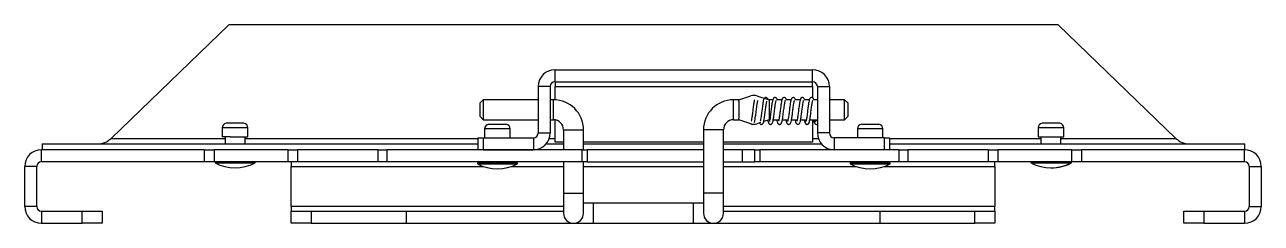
# Model space of a CAD drawing. Extents: x 16.7 to 113.1, y 4.5 to 84.5.
# Drawn here: x 50.09 to 57.82, y 60.68 to 61.92 of the extents above; entities that cross this region are included whole.
import ezdxf

# ---------------------------------------------------------------- set-up
doc = ezdxf.new("R2010")
doc.units = 0
doc.header["$MEASUREMENT"] = 0
doc.layers.add('OBJECT', color=7, linetype='CONTINUOUS')

msp = doc.modelspace()

# ---------------------------------------------------------------- linework, layer by layer
at = {"layer": 'OBJECT'}
for p, q in [((51.3674, 61.9238), (50.6315, 61.213)), ((56.552, 61.9238), (51.3674, 61.9238)), ((57.2879, 61.213), (56.552, 61.9238)), ((53.4066, 61.5674), (53.4066, 61.6424)), ((53.4066, 61.6424), (55.0166, 61.6424)), ((55.0166, 61.5674), (55.0166, 61.6424)), ((53.3766, 61.5374), (53.3016, 61.5374)), ((53.3016, 61.5374), (53.3016, 61.2469)), ((53.3766, 61.5374), (53.3766, 61.2469)), ((53.4066, 61.5674), (55.0166, 61.5674)), ((53.4066, 61.5674), (53.4066, 61.5374)), ((53.4066, 61.5374), (55.0166, 61.5374)), ((53.4066, 61.4541), (53.4066, 61.5374)), ((55.0166, 61.5374), (55.0166, 61.5674)), ((55.0166, 61.5374), (55.0166, 61.4668)), ((55.0466, 61.5374), (55.1216, 61.5374)), ((55.0466, 61.5374), (55.0466, 61.2469)), ((55.1216, 61.5374), (55.1216, 61.2469)), ((52.9577, 61.4544), (52.9377, 61.4344)), ((53.3016, 61.4544), (52.9577, 61.4544)), ((52.9577, 61.4544), (52.9577, 61.3919)), ((53.3972, 61.4544), (53.3766, 61.4544)), ((53.3972, 61.3919), (53.3972, 61.4544)), ((54.5547, 61.4544), (54.5222, 61.4544)), ((54.5222, 61.3919), (54.5222, 61.4544)), ((54.5547, 61.4544), (54.6314, 61.479)), ((54.5547, 61.4453), (54.5547, 61.4544)), ((54.6681, 61.479), (54.7447, 61.4544)), ((54.7678, 61.4544), (54.7447, 61.4544)), ((54.7447, 61.4544), (54.7447, 61.4453)), ((54.8252, 61.4544), (54.7928, 61.4544)), ((54.8828, 61.4544), (54.8499, 61.4544)), ((54.9394, 61.4544), (54.9071, 61.4544)), ((54.9964, 61.4544), (54.9642, 61.4544)), ((55.0466, 61.4544), (55.0214, 61.4544)), ((55.2172, 61.4544), (55.1216, 61.4544)), ((55.2372, 61.4344), (55.2172, 61.4544)), ((55.2172, 61.3919), (55.2172, 61.4544)), ((52.9377, 61.3919), (52.9377, 61.4344)), ((52.9377, 61.3494), (52.9377, 61.3919)), ((52.9577, 61.3919), (52.9577, 61.3294)), ((53.3972, 61.3294), (53.3972, 61.3919)), ((54.5222, 61.3294), (54.5222, 61.3919)), ((54.5547, 61.4453), (54.5547, 61.3385)), ((54.7447, 61.4453), (54.7447, 61.3385)), ((55.2172, 61.3294), (55.2172, 61.3919)), ((55.2372, 61.4344), (55.2372, 61.3919)), ((55.2372, 61.3919), (55.2372, 61.3494)), ((51.4614, 61.3075), (51.3514, 61.3075)), ((52.9377, 61.3494), (52.9577, 61.3294)), ((52.9577, 61.3294), (53.3016, 61.3294)), ((52.9916, 61.3014), (53.1016, 61.3014)), ((53.3766, 61.3294), (53.3972, 61.3294)), ((53.4066, 61.1899), (53.4066, 61.3287)), ((54.5222, 61.3294), (54.5563, 61.3294)), ((54.5547, 61.3299), (54.5547, 61.3385)), ((54.631, 61.3049), (54.5547, 61.3299)), ((54.6905, 61.3121), (54.6684, 61.3049)), ((54.7447, 61.3299), (54.7116, 61.319)), ((54.7447, 61.3385), (54.7447, 61.3299)), ((54.771, 61.3294), (54.806, 61.3294)), ((54.828, 61.3294), (54.8631, 61.3294)), ((54.8852, 61.3294), (54.9202, 61.3294)), ((54.9422, 61.3294), (54.9774, 61.3294)), ((54.9996, 61.3294), (55.0466, 61.3294)), ((55.0166, 61.3294), (55.0166, 61.1899)), ((55.1216, 61.3294), (55.2172, 61.3294)), ((55.2172, 61.3294), (55.2372, 61.3494)), ((55.3216, 61.3014), (55.4315, 61.3014)), ((56.5617, 61.3075), (56.4517, 61.3075)), ((51.3264, 61.278), (51.3264, 61.223)), ((51.3759, 61.278), (51.3264, 61.278)), ((51.3759, 61.223), (51.3264, 61.223)), ((51.3439, 61.223), (51.3439, 61.1779)), ((51.4864, 61.278), (51.3759, 61.278)), ((51.3759, 61.223), (51.4864, 61.223)), ((51.4689, 61.1779), (51.4689, 61.223)), ((51.4864, 61.223), (51.4864, 61.278)), ((52.9666, 61.2719), (52.9666, 61.2169)), ((52.971, 61.2719), (52.9666, 61.2719)), ((53.1266, 61.2719), (52.971, 61.2719)), ((53.1266, 61.2169), (53.1266, 61.2719)), ((53.3016, 61.2469), (53.3766, 61.2469)), ((53.4597, 61.2669), (53.4597, 61.1419)), ((53.4597, 61.2669), (53.5222, 61.2669)), ((53.5222, 61.2669), (53.5847, 61.2669)), ((53.5847, 61.1419), (53.5847, 61.2669)), ((54.3347, 61.2669), (54.3347, 60.8694)), ((54.3972, 61.2669), (54.3347, 61.2669)), ((54.4597, 61.2669), (54.3972, 61.2669)), ((54.4597, 60.8694), (54.4597, 61.2669)), ((55.1216, 61.2469), (55.0466, 61.2469)), ((55.2966, 61.2719), (55.2966, 61.2169)), ((55.4566, 61.2719), (55.2966, 61.2719)), ((55.4566, 61.2169), (55.4566, 61.2719)), ((56.4267, 61.278), (56.4267, 61.223)), ((56.4761, 61.278), (56.4267, 61.278)), ((56.4267, 61.223), (56.4761, 61.223)), ((56.4442, 61.223), (56.4442, 61.1779)), ((56.5867, 61.278), (56.4761, 61.278)), ((56.4761, 61.223), (56.5867, 61.223)), ((56.5692, 61.1779), (56.5692, 61.223)), ((56.5867, 61.223), (56.5867, 61.278)), ((50.1997, 61.1779), (50.1997, 61.1419)), ((50.1997, 61.1779), (52.9266, 61.1779)), ((50.6315, 61.213), (51.3439, 61.213)), ((51.4689, 61.213), (52.9266, 61.213)), ((52.9266, 61.1419), (52.9266, 61.2169)), ((52.9266, 61.2169), (52.9566, 61.2169)), ((52.9566, 61.2169), (52.9566, 61.1419)), ((52.9566, 61.2169), (53.2716, 61.2169)), ((53.2716, 61.2169), (53.2716, 61.1419)), ((53.3507, 61.1779), (53.4597, 61.1779)), ((53.3709, 61.213), (53.4066, 61.213)), ((53.4597, 61.1899), (53.4066, 61.1899)), ((54.3347, 61.1899), (53.5847, 61.1899)), ((53.5847, 61.1779), (54.3347, 61.1779)), ((55.0166, 61.1899), (54.4597, 61.1899)), ((54.4597, 61.1779), (55.0724, 61.1779)), ((55.0166, 61.213), (55.0522, 61.213)), ((55.1516, 61.2169), (55.1516, 61.1419)), ((55.4666, 61.2169), (55.1516, 61.2169)), ((55.4666, 61.1419), (55.4666, 61.2169)), ((55.4666, 61.2169), (55.4966, 61.2169)), ((55.4966, 61.2169), (55.4966, 61.1419)), ((55.4966, 61.213), (56.4442, 61.213)), ((55.4966, 61.1779), (57.7197, 61.1779)), ((56.5692, 61.213), (57.2879, 61.213)), ((57.7197, 61.1419), (57.7197, 61.1779)), ((50.1966, 61.067), (50.1966, 61.1419)), ((51.216, 61.1419), (50.1966, 61.1419)), ((51.216, 61.067), (50.1966, 61.067)), ((51.216, 61.067), (51.216, 61.1419)), ((51.216, 61.1419), (51.2757, 61.1419)), ((51.2757, 61.067), (51.216, 61.067)), ((51.2757, 61.1419), (51.2757, 61.067)), ((51.7379, 61.1419), (51.2757, 61.1419)), ((51.7379, 61.067), (51.2757, 61.067)), ((51.2814, 61.067), (51.2814, 61.0594)), ((51.5314, 61.0594), (51.5314, 61.067)), ((51.7379, 61.067), (51.7379, 61.1419)), ((51.7379, 61.1419), (51.7958, 61.1419)), ((51.7958, 61.067), (51.7379, 61.067)), ((51.7566, 61.067), (51.7566, 61.037)), ((51.7958, 61.1419), (51.7958, 61.067)), ((52.3005, 61.1419), (51.7958, 61.1419)), ((52.3005, 61.067), (51.7958, 61.067)), ((52.3005, 61.067), (52.3005, 61.1419)), ((52.3005, 61.1419), (52.3556, 61.1419)), ((52.3556, 61.067), (52.3005, 61.067)), ((52.3556, 61.1419), (52.3556, 61.067)), ((53.5766, 61.1419), (52.3556, 61.1419)), ((53.5766, 61.067), (52.3556, 61.067)), ((52.9566, 61.1419), (53.2716, 61.1419)), ((52.9841, 61.067), (52.9841, 61.0609)), ((53.1091, 61.0609), (53.1091, 61.067)), ((53.4597, 61.067), (53.4597, 60.8694)), ((53.5766, 61.067), (53.5766, 61.1419)), ((53.5766, 61.1419), (53.6066, 61.1419)), ((53.6066, 61.067), (53.5766, 61.067)), ((53.5847, 60.8694), (53.5847, 61.067)), ((53.6066, 61.1419), (53.6066, 61.067)), ((54.3347, 61.1419), (53.6066, 61.1419)), ((53.6066, 61.067), (54.3347, 61.067)), ((54.5786, 61.1419), (54.4597, 61.1419)), ((54.4597, 61.067), (54.5786, 61.067)), ((54.5786, 61.067), (54.5786, 61.1419)), ((54.6566, 61.1419), (54.5786, 61.1419)), ((54.5786, 61.067), (54.6566, 61.067)), ((54.6566, 61.067), (54.6566, 61.1419)), ((54.6566, 61.1419), (54.6866, 61.1419)), ((54.6866, 61.067), (54.6566, 61.067)), ((54.6866, 61.1419), (54.6866, 61.067)), ((55.5575, 61.1419), (54.6866, 61.1419)), ((55.5575, 61.067), (54.6866, 61.067)), ((55.4666, 61.1419), (55.1516, 61.1419)), ((55.3141, 61.067), (55.3141, 61.0609)), ((55.4391, 61.0609), (55.4391, 61.067)), ((55.5575, 61.067), (55.5575, 61.1419)), ((55.5575, 61.1419), (55.6126, 61.1419)), ((55.6126, 61.067), (55.5575, 61.067)), ((55.6126, 61.1419), (55.6126, 61.067)), ((56.1173, 61.1419), (55.6126, 61.1419)), ((56.1173, 61.067), (55.6126, 61.067)), ((56.1173, 61.067), (56.1173, 61.1419)), ((56.1173, 61.1419), (56.1752, 61.1419)), ((56.1752, 61.067), (56.1173, 61.067)), ((56.1566, 61.037), (56.1566, 61.067)), ((56.1752, 61.1419), (56.1752, 61.067)), ((56.6374, 61.1419), (56.1752, 61.1419)), ((56.6374, 61.067), (56.1752, 61.067)), ((56.3817, 61.067), (56.3817, 61.0594)), ((56.6317, 61.0594), (56.6317, 61.067)), ((56.636, 61.0594), (56.636, 61.067)), ((56.6374, 61.067), (56.6374, 61.1419)), ((56.6374, 61.1419), (56.6971, 61.1419)), ((56.6971, 61.067), (56.6374, 61.067)), ((56.6971, 61.1419), (56.6971, 61.067)), ((57.7166, 61.1419), (56.6971, 61.1419)), ((57.7166, 61.067), (56.6971, 61.067)), ((57.7166, 61.1419), (57.7197, 61.1419)), ((57.7166, 61.067), (57.7166, 61.1419)), ((50.1666, 61.037), (50.0917, 61.037)), ((50.0917, 60.7869), (50.0917, 61.037)), ((50.1666, 60.7869), (50.1666, 61.037)), ((51.2814, 61.0594), (51.3587, 61.0594)), ((51.3587, 61.0594), (51.5314, 61.0594)), ((51.7566, 60.7869), (51.7566, 61.037)), ((51.7566, 61.037), (52.9602, 61.037)), ((52.9216, 61.0609), (52.9216, 61.0533)), ((52.9216, 61.0609), (53.1716, 61.0609)), ((52.9216, 61.0533), (53.1716, 61.0533)), ((53.1329, 61.037), (53.4597, 61.037)), ((53.1716, 61.0533), (53.1716, 61.0609)), ((53.5847, 61.037), (54.3347, 61.037)), ((54.4597, 61.037), (55.2902, 61.037)), ((55.2516, 61.0609), (55.2516, 61.0533)), ((55.2516, 61.0609), (55.5016, 61.0609)), ((55.2516, 61.0533), (55.5016, 61.0533)), ((55.4629, 61.037), (56.1566, 61.037)), ((55.5016, 61.0533), (55.5016, 61.0609)), ((56.1566, 61.037), (56.1566, 60.7869)), ((56.3817, 61.0594), (56.459, 61.0594)), ((56.459, 61.0594), (56.6317, 61.0594)), ((56.6317, 61.0594), (56.636, 61.0594)), ((57.7466, 61.037), (57.8215, 61.037)), ((57.7466, 61.037), (57.7466, 60.7869)), ((57.8215, 61.037), (57.8215, 60.7869)), ((53.4597, 60.8694), (53.4597, 60.7444)), ((53.4597, 60.8694), (53.5222, 60.8694)), ((53.5222, 60.8694), (53.5847, 60.8694)), ((53.5847, 60.7444), (53.5847, 60.8694)), ((54.3347, 60.8694), (54.3347, 60.7444)), ((54.3972, 60.8694), (54.3347, 60.8694)), ((54.4597, 60.8694), (54.3972, 60.8694)), ((54.4597, 60.7444), (54.4597, 60.8694)), ((50.1666, 60.7869), (50.0917, 60.7869)), ((50.1966, 60.7569), (50.1966, 60.682)), ((50.1966, 60.7569), (50.4516, 60.7569)), ((50.4516, 60.682), (50.4516, 60.7569)), ((50.4516, 60.7569), (50.5766, 60.7569)), ((50.5766, 60.7569), (50.5766, 60.682)), ((51.7566, 60.7869), (51.7566, 60.7569)), ((53.4597, 60.7869), (51.7566, 60.7869)), ((51.7566, 60.682), (51.7566, 60.7569)), ((51.7566, 60.7569), (51.8816, 60.7569)), ((51.8816, 60.7569), (51.8816, 60.682)), ((51.8816, 60.7569), (52.4761, 60.7569)), ((52.4761, 60.7569), (52.4761, 60.682)), ((52.4761, 60.7569), (53.4597, 60.7569)), ((53.6472, 60.8069), (53.5847, 60.8069)), ((54.2722, 60.8069), (53.6472, 60.8069)), ((53.6472, 60.6819), (53.6472, 60.8069)), ((54.3347, 60.8069), (54.2722, 60.8069)), ((54.2722, 60.6819), (54.2722, 60.8069)), ((56.1566, 60.7869), (54.4597, 60.7869)), ((54.4597, 60.7569), (55.437, 60.7569)), ((55.437, 60.7569), (55.437, 60.682)), ((55.437, 60.7569), (56.0316, 60.7569)), ((56.0316, 60.682), (56.0316, 60.7569)), ((56.0316, 60.7569), (56.1566, 60.7569)), ((56.1566, 60.7569), (56.1566, 60.7869)), ((56.1566, 60.7569), (56.1566, 60.682)), ((57.3366, 60.682), (57.3366, 60.7569)), ((57.3366, 60.7569), (57.4616, 60.7569)), ((57.4616, 60.7569), (57.4616, 60.682)), ((57.4616, 60.7569), (57.7166, 60.7569)), ((57.7166, 60.7569), (57.7166, 60.682)), ((57.7466, 60.7869), (57.8215, 60.7869)), ((50.1966, 60.682), (50.4516, 60.682)), ((50.5766, 60.682), (50.4516, 60.682)), ((51.8816, 60.682), (51.7566, 60.682)), ((51.8816, 60.682), (52.4761, 60.682)), ((52.4761, 60.682), (53.5187, 60.682)), ((53.5222, 60.6819), (53.6472, 60.6819)), ((53.6472, 60.6819), (54.2722, 60.6819)), ((54.2722, 60.6819), (54.3972, 60.6819)), ((54.4008, 60.682), (55.437, 60.682)), ((55.437, 60.682), (56.0316, 60.682)), ((56.1566, 60.682), (56.0316, 60.682)), ((57.4616, 60.682), (57.3366, 60.682)), ((57.4616, 60.682), (57.7166, 60.682))]:
    msp.add_line(p, q, dxfattribs=at)
for centre, radius, start, end in [((53.4066, 61.5374), 0.105, 90, 180), ((55.0166, 61.5374), 0.105, 0, 90), ((53.4066, 61.5374), 0.03, 90, 180), ((55.0166, 61.5374), 0.03, 0, 90), ((53.3972, 61.2669), 0.1875, 0, 90), ((54.5222, 61.2669), 0.1875, 90, 180), ((54.6497, 61.4219), 0.06, 72.18951, 107.81049), ((51.3564, 61.278), 0.03, 99.59407, 180), ((51.4564, 61.278), 0.03, 0, 80.40593), ((52.9966, 61.2719), 0.03, 99.59407, 180), ((53.0966, 61.2719), 0.03, 0, 80.40593), ((53.3972, 61.2669), 0.0625, 0, 90), ((54.5222, 61.2669), 0.0625, 90, 180), ((54.6391, 61.3115), 0.011, 215.03094, 270.01436), ((54.6497, 61.3619), 0.06, 251.85062, 288.14938), ((55.0391, 61.3115), 0.011, 47.605, 180), ((55.0391, 61.3115), 0.011, 180, 312.395), ((55.3266, 61.2719), 0.03, 99.59407, 180), ((55.4266, 61.2719), 0.03, 0, 80.40593), ((56.4567, 61.278), 0.03, 99.59407, 180), ((56.5567, 61.278), 0.03, 0, 80.40593), ((53.2716, 61.2469), 0.03, 270, 0), ((53.2716, 61.2469), 0.105, 270, 0), ((55.1516, 61.2469), 0.105, 180, 270), ((55.1516, 61.2469), 0.03, 180, 270), ((50.5447, 61.3029), 0.125, 270, 314.00773), ((57.3748, 61.3029), 0.125, 225.99227, 270), ((50.1966, 61.037), 0.1049, 90, 180), ((50.1966, 61.037), 0.03, 90, 180), ((57.7166, 61.037), 0.1049, 0, 90), ((57.7166, 61.037), 0.03, 0, 90), ((51.4064, 61.3007), 0.2717, 242.61209, 297.38791), ((53.0466, 61.2946), 0.2717, 242.61209, 297.38791), ((55.3766, 61.2946), 0.2717, 242.61209, 297.38791), ((56.5067, 61.3007), 0.2717, 242.61209, 297.38791), ((56.511, 61.3007), 0.2717, 269.54926, 297.38791), ((50.1966, 60.7869), 0.1049, 180, 270), ((50.1966, 60.7869), 0.03, 180, 270), ((57.7166, 60.7869), 0.03, 270, 0), ((57.7166, 60.7869), 0.1049, 270, 0), ((53.5222, 60.7444), 0.0625, 180, 270), ((53.5222, 60.7444), 0.0625, 270, 0), ((54.3972, 60.7444), 0.0625, 180, 270), ((54.3972, 60.7444), 0.0625, 270, 0)]:
    msp.add_arc(centre, radius, start, end, dxfattribs=at)
for points, knots in [([(54.6535, 61.4532), (54.6528, 61.4512), (54.6506, 61.4446), (54.6486, 61.4304), (54.646, 61.4129), (54.6441, 61.398), (54.6422, 61.3826), (54.6403, 61.3671), (54.6383, 61.3524), (54.6363, 61.3393), (54.6348, 61.3293), (54.6333, 61.3233), (54.634, 61.3227), (54.6342, 61.3224)], [0, 0, 0, 0, 0.067784, 0.229793, 0.317314, 0.405819, 0.493366, 0.582467, 0.674017, 0.765251, 0.853751, 0.942366, 1, 1, 1, 1]), ([(54.7383, 61.4564), (54.7382, 61.4567), (54.7371, 61.4611), (54.734, 61.4655), (54.7278, 61.4683), (54.7236, 61.4686), (54.7194, 61.4673), (54.7135, 61.4627), (54.7101, 61.4538), (54.7071, 61.44), (54.7044, 61.4216), (54.7016, 61.4015), (54.6995, 61.3836), (54.6973, 61.3661), (54.6947, 61.3475), (54.6921, 61.3309), (54.6903, 61.3219), (54.6889, 61.3194), (54.6895, 61.3198), (54.6895, 61.3199)], [0, 0, 0, 0, 0.006571, 0.093415, 0.118148, 0.144971, 0.172784, 0.199657, 0.288634, 0.374182, 0.486485, 0.554892, 0.628852, 0.700296, 0.765387, 0.870313, 0.952514, 0.996452, 1, 1, 1, 1]), ([(54.796, 61.4544), (54.7957, 61.4554), (54.7945, 61.4602), (54.7922, 61.4643), (54.7862, 61.468), (54.7818, 61.4686), (54.7777, 61.468), (54.774, 61.4658), (54.77, 61.461), (54.7672, 61.4534), (54.7643, 61.4402), (54.7618, 61.4237), (54.7596, 61.408), (54.7575, 61.3913), (54.7556, 61.3747), (54.7535, 61.3589), (54.7514, 61.3447), (54.7496, 61.3332), (54.7481, 61.3252), (54.7467, 61.3205), (54.7465, 61.3198), (54.7464, 61.3195)], [0, 0, 0, 0, 0.021557, 0.097616, 0.130115, 0.146157, 0.161868, 0.191481, 0.220566, 0.296449, 0.404264, 0.47, 0.537884, 0.604194, 0.668292, 0.732883, 0.796735, 0.85755, 0.912038, 0.959869, 1, 1, 1, 1]), ([(54.852, 61.4574), (54.8514, 61.459), (54.8505, 61.4618), (54.8472, 61.4658), (54.8421, 61.4687), (54.8359, 61.4683), (54.8304, 61.4653), (54.8257, 61.4583), (54.8232, 61.4487), (54.8204, 61.4335), (54.8177, 61.4151), (54.8153, 61.397), (54.8135, 61.3815), (54.8115, 61.3656), (54.8095, 61.3509), (54.8076, 61.3388), (54.8059, 61.3277), (54.8037, 61.3203), (54.8037, 61.32), (54.8037, 61.3199)], [0, 0, 0, 0, 0.042873, 0.075248, 0.120194, 0.149978, 0.179542, 0.230392, 0.318102, 0.406491, 0.512335, 0.571848, 0.634039, 0.700831, 0.766991, 0.826981, 0.88024, 0.971739, 1, 1, 1, 1]), ([(54.9104, 61.4544), (54.9102, 61.4549), (54.9091, 61.4594), (54.9065, 61.4642), (54.9001, 61.4684), (54.8943, 61.4685), (54.8885, 61.4662), (54.8816, 61.4572), (54.8795, 61.4446), (54.8757, 61.4215), (54.8727, 61.3993), (54.8704, 61.3792), (54.8684, 61.3634), (54.8663, 61.3487), (54.8645, 61.3368), (54.8629, 61.3281), (54.8617, 61.3226), (54.8606, 61.3197), (54.8608, 61.3198), (54.8609, 61.3198)], [0, 0, 0, 0, 0.011734, 0.091823, 0.139633, 0.167045, 0.19505, 0.245091, 0.379546, 0.476744, 0.5887, 0.648311, 0.712123, 0.777138, 0.836106, 0.888817, 0.937086, 0.98008, 1, 1, 1, 1]), ([(54.9682, 61.4516), (54.9678, 61.4533), (54.9665, 61.4589), (54.964, 61.4634), (54.9587, 61.4677), (54.9534, 61.4688), (54.9496, 61.468), (54.9463, 61.4664), (54.9417, 61.4618), (54.9383, 61.4527), (54.9354, 61.4379), (54.9329, 61.4209), (54.9307, 61.4052), (54.9286, 61.3889), (54.9268, 61.3732), (54.9249, 61.359), (54.9226, 61.3432), (54.9206, 61.3306), (54.9189, 61.3229), (54.9178, 61.3198), (54.918, 61.3199), (54.9181, 61.3199)], [0, 0, 0, 0, 0.0342931, 0.1082371, 0.1386527, 0.1672811, 0.1821815, 0.1981264, 0.2340137, 0.3230581, 0.431304, 0.494341, 0.5620755, 0.625939, 0.6854991, 0.7429558, 0.7971443, 0.8926133, 0.9367413, 0.9789772, 1, 1, 1, 1]), ([(55.0245, 61.4544), (55.0241, 61.456), (55.0232, 61.4595), (55.0206, 61.4636), (55.0166, 61.4671), (55.012, 61.4687), (55.0074, 61.4683), (55.0031, 61.4662), (54.9987, 61.4615), (54.9958, 61.4536), (54.9927, 61.4397), (54.9895, 61.4179), (54.9864, 61.3941), (54.984, 61.3734), (54.9819, 61.3575), (54.9797, 61.343), (54.9779, 61.3315), (54.9763, 61.3241), (54.9751, 61.32), (54.9749, 61.3195), (54.9749, 61.3193)], [0, 0, 0, 0, 0.0356693, 0.0793835, 0.1039297, 0.1311658, 0.1574822, 0.1806361, 0.2194947, 0.2977785, 0.3892117, 0.4933502, 0.6096925, 0.6709737, 0.7364353, 0.8044666, 0.8661422, 0.9201136, 0.9663444, 1, 1, 1, 1]), ([(54.6515, 61.3117), (54.6523, 61.3131), (54.655, 61.3183), (54.6571, 61.3314), (54.6598, 61.3483), (54.6621, 61.3658), (54.6642, 61.3824), (54.6663, 61.4002), (54.6686, 61.4167), (54.6706, 61.4299), (54.6722, 61.4394), (54.6736, 61.4456), (54.6744, 61.4486), (54.6749, 61.4495), (54.6747, 61.4494), (54.6747, 61.4494)], [0, 0, 0, 0, 0.04575, 0.170517, 0.30104, 0.383653, 0.475582, 0.576768, 0.67628, 0.764962, 0.841883, 0.910133, 0.968959, 0.996703, 1, 1, 1, 1]), ([(54.684, 61.31), (54.6851, 61.3075), (54.6868, 61.3037), (54.6929, 61.3006), (54.6974, 61.3004), (54.7013, 61.3013), (54.7083, 61.3062), (54.7108, 61.3149), (54.7142, 61.3302), (54.7167, 61.3474), (54.719, 61.3633), (54.7211, 61.38), (54.723, 61.3966), (54.7251, 61.4123), (54.7271, 61.4261), (54.7289, 61.437), (54.7303, 61.4438), (54.7309, 61.4458), (54.731, 61.4465)], [0, 0, 0, 0, 0.073697, 0.109293, 0.126959, 0.144062, 0.176479, 0.294688, 0.415848, 0.489302, 0.563999, 0.636681, 0.707293, 0.778491, 0.848598, 0.914688, 0.973765, 1, 1, 1, 1]), ([(54.7365, 61.326), (54.7367, 61.325), (54.7378, 61.3184), (54.7398, 61.311), (54.745, 61.3025), (54.7518, 61.3003), (54.7575, 61.3006), (54.765, 61.306), (54.7683, 61.316), (54.7714, 61.3304), (54.7742, 61.3496), (54.777, 61.3703), (54.7791, 61.3882), (54.7813, 61.4054), (54.7839, 61.4234), (54.7862, 61.439), (54.7887, 61.4481), (54.7888, 61.4488), (54.7888, 61.4491)], [0, 0, 0, 0, 0.014984, 0.09778, 0.177798, 0.201043, 0.226056, 0.275153, 0.355118, 0.434735, 0.539851, 0.603464, 0.671331, 0.73592, 0.794364, 0.888, 0.962959, 1, 1, 1, 1]), ([(54.7931, 61.3294), (54.7933, 61.3277), (54.7946, 61.3197), (54.7971, 61.3117), (54.8003, 61.3045), (54.8064, 61.301), (54.8106, 61.3002), (54.8144, 61.3009), (54.8202, 61.3039), (54.8239, 61.3108), (54.8274, 61.3233), (54.8301, 61.3409), (54.8327, 61.3596), (54.8349, 61.376), (54.8369, 61.3933), (54.8392, 61.4108), (54.8415, 61.4265), (54.8434, 61.4384), (54.8451, 61.4459), (54.846, 61.4491), (54.8469, 61.4507), (54.8467, 61.4503), (54.8467, 61.4503)], [0, 0, 0, 0, 0.0219626, 0.1092001, 0.1818848, 0.1998556, 0.2187969, 0.2374901, 0.2551589, 0.3253462, 0.4117027, 0.5149283, 0.5725529, 0.6323678, 0.6933782, 0.758198, 0.8256149, 0.8868517, 0.9364374, 0.9739876, 0.9992097, 1, 1, 1, 1]), ([(54.8503, 61.3294), (54.8509, 61.3257), (54.8525, 61.3168), (54.8546, 61.31), (54.8592, 61.3034), (54.8645, 61.3006), (54.8707, 61.3002), (54.876, 61.3032), (54.8802, 61.3088), (54.883, 61.3171), (54.886, 61.3322), (54.8887, 61.3511), (54.8912, 61.3694), (54.893, 61.3848), (54.895, 61.4008), (54.8971, 61.4165), (54.8992, 61.4301), (54.9009, 61.4403), (54.9023, 61.4465), (54.9034, 61.4495), (54.9033, 61.4494), (54.9033, 61.4494)], [0, 0, 0, 0, 0.053863, 0.131914, 0.173526, 0.197644, 0.222497, 0.263963, 0.297985, 0.371419, 0.456718, 0.554044, 0.607266, 0.661942, 0.719146, 0.779985, 0.841383, 0.895125, 0.942243, 0.98199, 1, 1, 1, 1]), ([(54.9074, 61.3294), (54.9077, 61.3275), (54.909, 61.3191), (54.9114, 61.3115), (54.9151, 61.3042), (54.9214, 61.3004), (54.9283, 61.3004), (54.9371, 61.3058), (54.94, 61.3164), (54.9435, 61.335), (54.9461, 61.3532), (54.9483, 61.3693), (54.9503, 61.3855), (54.9527, 61.4052), (54.9556, 61.4259), (54.9582, 61.441), (54.9597, 61.4474), (54.9608, 61.4495), (54.9603, 61.4492), (54.9603, 61.4491)], [0, 0, 0, 0, 0.0253069, 0.114606, 0.180016, 0.2076163, 0.2344513, 0.264505, 0.3857658, 0.4897774, 0.5508795, 0.6132532, 0.6710906, 0.725983, 0.827355, 0.9141411, 0.9547463, 0.9933604, 1, 1, 1, 1]), ([(54.9645, 61.3294), (54.9649, 61.3266), (54.9662, 61.3194), (54.9688, 61.3106), (54.9725, 61.3038), (54.9783, 61.3008), (54.9826, 61.3002), (54.9873, 61.3015), (54.9938, 61.3065), (54.997, 61.3162), (54.9999, 61.3302), (55.0031, 61.3518), (55.0062, 61.375), (55.0086, 61.3955), (55.0106, 61.4111), (55.0127, 61.4249), (55.0144, 61.4356), (55.0159, 61.4432), (55.017, 61.4477), (55.0177, 61.4495), (55.0176, 61.4494), (55.0175, 61.4494)], [0, 0, 0, 0, 0.040957, 0.108504, 0.183955, 0.206256, 0.23072, 0.256496, 0.280846, 0.36569, 0.447349, 0.538769, 0.642902, 0.698473, 0.758205, 0.815922, 0.867545, 0.914313, 0.956794, 0.994241, 1, 1, 1, 1]), ([(55.0218, 61.3294), (55.0229, 61.3226), (55.0245, 61.3137), (55.0281, 61.3087), (55.0289, 61.3075)], [0, 0, 0, 0, 0.758183, 1, 1, 1, 1]), ([(55.0443, 61.3221), (55.0444, 61.3221), (55.0458, 61.322), (55.0445, 61.3241), (55.0439, 61.3282), (55.0437, 61.3294)], [0, 0, 0, 0, 0.017476, 0.707584, 1, 1, 1, 1])]:
    msp.add_open_spline(points, degree=3, knots=knots, dxfattribs=at)

doc.saveas('drawing.dxf')
